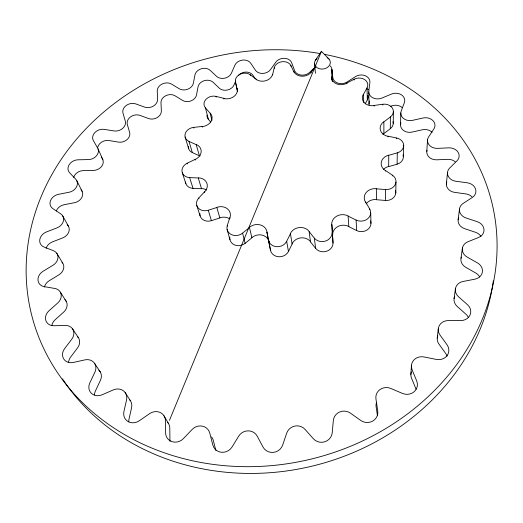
<?xml version="1.0" encoding="UTF-8"?>
<svg xmlns="http://www.w3.org/2000/svg" width="523" height="523" viewBox="0 0 523 523"><rect width="100%" height="100%" fill="white"/><g stroke="black" fill="none" stroke-linecap="round" stroke-linejoin="round"><path stroke-width="0.78" d="M385.405 171.139L385.405 170.433L392.466 175.218A9.577 8.061 -1.2 0 1 395.283 184.534A9.577 8.061 -1.2 0 1 385.471 189.542L376.338 188.829L376.501 199.734L385.471 200.453A9.407 7.969 -0.9 0 0 395.519 190.496M385.471 200.453L385.471 189.542M388.099 136.928L388.099 136.196L396.728 138.033A9.401 7.747 -1.3 0 1 403.697 145.217L403.377 156.639M390.387 116.962L383.869 121.885L383.895 133.555L390.302 128.691L390.387 116.962A9.198 7.433 -2.6 0 0 392.479 108.235A9.198 7.433 -2.6 0 0 382.797 104.24L374.154 105.443L374.167 106.195M392.459 175.924L392.466 175.218M393.237 123.395L393.374 111.608M395.787 193.085L395.976 182.076M396.715 138.765L396.728 138.033M397.303 152.853L388.746 155.292L388.687 166.602L397.094 164.202L397.303 152.853A9.401 7.747 -1.3 0 0 403.697 145.217M400.54 124.736L400.808 112.948M330.255 65.898A8.852 6.989 -6.8 0 1 331.896 70.03L332.013 80.575M410.882 374.501L411.398 365.976M426.801 151.337L427.546 139.791M446.361 184.096L447.472 172.904M437.241 338.08L438.274 328.96M369.349 100.946L369.081 103.057A8.924 7.178 -3.1 0 0 369.146 104.92M458.122 219.83L459.482 209.063M454.069 298.574L455.409 288.866M461.005 258.192L462.45 247.915M294.089 72.292L290.886 65.532A8.773 6.91 -9.2 0 0 282.06 61.714A8.773 6.91 -9.2 0 0 274.248 67.617L272.568 74.979M227.459 226.178L227.276 225.531L229.76 217.79L229.937 218.451M169.445 420.374L321.442 51.346L329.078 59.119M235.651 81.124L233.951 85.066A8.564 6.773 -12.6 0 1 227.302 90.041A8.564 6.773 -12.6 0 1 219.274 88.152L213.116 82.294A8.558 6.766 -13.8 0 0 204.303 80.66A8.558 6.766 -13.8 0 0 198.06 86.785L196.517 94.944A8.577 6.792 -15 0 1 191.052 100.874A8.577 6.792 -15 0 1 182.586 100.409L175.035 95.794A8.597 6.806 -16.2 0 0 165.811 95.702A8.597 6.806 -16.2 0 0 160.979 102.698L161.352 110.863A8.643 6.858 -17.4 0 1 157.246 117.544A8.643 6.858 -17.4 0 1 148.61 118.551L139.903 115.374A8.682 6.904 -18.6 0 0 130.554 116.877A8.682 6.904 -18.6 0 0 127.324 124.507L129.626 132.391A8.741 6.976 -19.8 0 1 127.043 139.615A8.741 6.976 -19.8 0 1 118.525 142.106L108.928 140.53A8.806 7.041 -21 0 0 97.618 147.63M268.364 240.018L270.483 250.157A9.499 8.322 -10.8 0 0 278.602 256.76A9.499 8.322 -10.8 0 0 288.461 251.458L292.141 244.012L290.415 233.768L286.663 241.312A9.669 8.427 -10.8 0 1 276.615 246.699A9.669 8.427 -10.8 0 1 268.364 240.018L266.913 232.14L267.456 234.735M365.165 103.861L367.336 99.913A8.852 7.1 -4.4 0 0 367.898 95.448M346.841 83.843L346.801 83.079L354.078 79.261A9.002 7.172 -4.5 0 1 364.74 79.646A9.002 7.172 -4.5 0 1 367.028 87.923L363.492 94.323L363.747 102.56M315.532 60.047L321.442 51.346M315.245 67.271L310.989 72.246L311.067 73.011M199.825 213.351A9.231 7.852 -16.5 0 0 211.41 220.68L219.837 217.96L216.855 207.494L208.272 210.259A9.394 7.943 -16.4 0 1 197.923 207.657A9.394 7.943 -16.4 0 1 198.733 198.034L204.493 191.804L204.696 192.477M314.722 67.565L309.531 72.455A8.806 6.943 -8 0 1 301.039 75.057A8.806 6.943 -8 0 1 294.56 70.533L291.69 62.806A8.76 6.884 -9.1 0 0 284.42 58.295A8.76 6.884 -9.1 0 0 275.811 62.152L270.561 69.526A8.734 6.858 -10.3 0 1 262.814 73.416A8.734 6.858 -10.3 0 1 255.368 70.16L250.726 63.224A8.708 6.832 -11.5 0 0 242.482 60.099A8.708 6.832 -11.5 0 0 234.886 65.218L231.421 73.161A8.708 6.832 -12.6 0 1 224.661 78.195A8.708 6.832 -12.6 0 1 216.509 76.299L210.253 70.402A8.701 6.825 -13.8 0 0 201.303 68.761A8.701 6.825 -13.8 0 0 194.948 74.959L193.366 83.196A8.721 6.851 -15 0 1 187.796 89.191A8.721 6.851 -15 0 1 179.193 88.733L171.531 84.092A8.741 6.871 -16.2 0 0 162.156 84.013A8.741 6.871 -16.2 0 0 157.233 91.08L157.593 99.324A8.786 6.917 -17.3 0 1 153.402 106.077A8.786 6.917 -17.3 0 1 144.629 107.11L135.784 103.914A8.832 6.962 -18.5 0 0 126.278 105.443A8.832 6.962 -18.5 0 0 122.977 113.158L125.298 121.114A8.891 7.041 -19.7 0 1 122.65 128.416A8.891 7.041 -19.7 0 1 113.988 130.94L104.234 129.371A8.956 7.106 -20.9 0 0 94.911 132.528A8.956 7.106 -20.9 0 0 93.375 140.628L97.638 147.989A9.035 7.204 -22 0 1 96.677 155.586A9.035 7.204 -22 0 1 88.426 159.593L78.071 159.79A9.126 7.302 -23.3 0 0 69.265 164.549A9.126 7.302 -23.3 0 0 69.618 172.767L75.75 179.206A9.218 7.42 -24.4 0 1 76.574 186.835A9.218 7.42 -24.4 0 1 69.062 192.255L58.458 194.334A9.322 7.544 -25.6 0 0 50.515 200.623A9.322 7.544 -25.6 0 0 52.849 208.631L60.707 213.835A9.434 7.682 -26.8 0 1 63.375 221.177A9.434 7.682 -26.8 0 1 56.935 227.904L46.482 231.924A9.551 7.825 -28 0 0 39.774 239.612A9.551 7.825 -28 0 0 44.102 247.065L53.47 250.713A9.669 7.982 -29.1 0 1 57.981 257.447A9.669 7.982 -29.1 0 1 52.941 265.292L43.095 271.254A9.793 8.146 -30.4 0 0 37.983 280.138A9.793 8.146 -30.4 0 0 44.259 286.663L54.83 288.454A9.911 8.316 -31.4 0 1 61.099 294.227A9.911 8.316 -31.4 0 1 57.778 302.948L49.018 310.754A10.035 8.499 -32.7 0 0 45.847 320.534A10.035 8.499 -32.7 0 0 53.915 325.751L65.277 325.443A10.146 8.675 -33.6 0 1 73.135 329.902A10.146 8.675 -33.6 0 1 71.795 339.166L64.623 348.625A10.27 8.865 -34.8 0 0 63.695 358.928A10.27 8.865 -34.8 0 0 73.285 362.465L84.929 359.876A10.368 9.048 -35.7 0 1 94.081 362.7A10.368 9.048 -35.7 0 1 94.931 372.115L89.812 382.901A10.48 9.244 -36.8 0 0 91.329 393.27A10.48 9.244 -36.8 0 0 102.05 394.806L113.38 389.883A10.558 9.421 -37.3 0 1 123.435 390.799A10.558 9.421 -37.3 0 1 126.559 399.899L123.912 411.575A10.643 9.61 -38.2 0 0 127.945 421.486A10.643 9.61 -38.2 0 0 139.275 420.786L149.656 413.615A10.689 9.767 -38.2 0 1 160.11 412.451A10.689 9.767 -38.2 0 1 165.464 420.747L165.569 432.769A10.748 9.944 -38.4 0 0 172.034 441.66A10.748 9.944 -38.4 0 0 183.364 438.627L192.15 429.448A10.767 10.074 -37.4 0 1 202.421 426.153A10.767 10.074 -37.4 0 1 209.808 433.175L212.783 444.916A10.793 10.225 -36 0 0 221.412 452.277A10.793 10.225 -36 0 0 232.075 446.956L238.691 436.175A10.774 10.316 -32 0 1 248.177 430.854A10.774 10.316 -32 0 1 257.238 436.182L263.004 447.008A10.78 10.414 -25.9 0 0 273.346 452.388A10.78 10.414 -25.9 0 0 282.688 445.008L286.689 433.175A10.754 10.427 -15.4 0 1 294.815 426.075A10.754 10.427 -15.4 0 1 305.046 429.39L313.316 438.699A10.774 10.434 -4 0 0 324.776 441.798A10.774 10.434 -4 0 0 332.223 432.75L333.341 420.499A10.774 10.349 3.8 0 1 339.63 412A10.774 10.349 3.8 0 1 350.443 413.144L360.733 420.453A10.793 10.277 9 0 0 372.644 421.126A10.793 10.277 9 0 0 377.75 410.921L375.939 398.918A10.774 10.133 10.9 0 1 380.038 389.511A10.774 10.133 10.9 0 1 390.812 388.458L402.501 393.433A10.767 10.009 12.4 0 0 414.164 391.727A10.767 10.009 12.4 0 0 416.694 380.953L412.111 369.82A10.715 9.839 12.4 0 1 413.843 360.033A10.715 9.839 12.4 0 1 423.97 356.941L436.372 359.425A10.676 9.689 12.5 0 0 447.152 355.548A10.676 9.689 12.5 0 0 447.034 344.794L440.026 335.073A10.591 9.499 11.8 0 1 439.379 325.424A10.591 9.499 11.8 0 1 448.342 320.56L460.77 320.573A10.519 9.322 11.3 0 0 470.118 314.866A10.519 9.322 11.3 0 0 467.484 304.687L458.534 296.77A10.414 9.133 10.3 0 1 455.657 287.742A10.414 9.133 10.3 0 1 463.051 281.466L474.864 279.19A10.323 8.95 9.5 0 0 482.396 272.078A10.323 8.95 9.5 0 0 477.512 262.925L467.163 257.068A10.199 8.76 8.3 0 1 462.312 249.053A10.199 8.76 8.3 0 1 467.869 241.776L478.538 237.501A10.087 8.577 7.4 0 0 483.997 229.434A10.087 8.577 7.4 0 0 477.238 221.674L466.058 217.986A9.963 8.394 6.1 0 1 459.573 211.266A9.963 8.394 6.1 0 1 463.149 203.414L472.262 197.504A9.845 8.218 5.1 0 0 475.544 188.947A9.845 8.218 5.1 0 0 467.333 182.802L455.873 181.265A9.721 8.054 3.8 0 1 448.139 176.055A9.721 8.054 3.8 0 1 449.702 168.02L456.971 160.868A9.604 7.891 2.7 0 0 458.089 152.239A9.604 7.891 2.7 0 0 448.858 147.852L437.601 148.362A9.479 7.747 1.5 0 1 429.01 144.753A9.479 7.747 1.5 0 1 428.625 136.895L433.881 128.919A9.368 7.597 0.4 0 0 432.926 120.591A9.368 7.597 0.4 0 0 423.107 117.995L412.47 120.362A9.264 7.472 -0.9 0 1 403.41 118.394A9.264 7.472 -0.9 0 1 401.2 111.033L404.371 102.613A9.166 7.348 -2 0 0 401.507 94.892A9.166 7.348 -2 0 0 391.498 94.068L381.836 98.076A9.074 7.25 -3.3 0 1 372.651 97.716A9.074 7.25 -3.3 0 1 368.8 91.1L369.885 82.595A8.989 7.145 -4.4 0 0 365.315 75.75A8.989 7.145 -4.4 0 0 355.47 76.613L347.069 82.006A8.917 7.074 -5.6 0 1 338.087 83.183A8.917 7.074 -5.6 0 1 332.805 77.528L331.857 69.265M229.826 237.03A9.388 8.139 -14.6 0 0 234.657 244.986A9.388 8.139 -14.6 0 0 245.143 243.332L251.903 237.788L249.458 227.518L242.574 233.14A9.564 8.237 -14.6 0 1 231.271 234.552A9.564 8.237 -14.6 0 1 227.276 225.531M189.64 177.598L198.263 177.97L201.518 188.751L193.033 188.372L189.64 177.598A9.205 7.616 -16.6 0 1 182.037 171.721A9.205 7.616 -16.6 0 1 187.214 163.189L195.046 159.417L195.256 160.11M390.204 106.522L391.387 106.032A9.009 7.276 -1.8 0 1 402.122 107.548M189.006 141.419L196.197 144.629L199.42 155.776L192.346 152.585L189.006 141.419A9.015 7.315 -15.5 0 1 185.273 133.509A9.015 7.315 -15.5 0 1 193.673 127.377L202.146 126.481L202.342 127.2M210.73 122.042L208.429 119.407L205.428 107.875A8.865 7.08 -13.7 0 1 205.944 99.337A8.865 7.08 -13.7 0 1 216.064 96.389L223.805 98.324L223.975 99.063M365.662 202.676L365.636 201.996L369.709 209.037A9.689 8.322 -2.7 0 1 367.617 218.843A9.689 8.322 -2.7 0 1 356.111 220.059L348.135 216.123L348.808 226.662L356.64 230.558A9.512 8.218 -2.5 0 0 367.388 229.787A9.512 8.218 -2.5 0 0 370.532 220.843M237.357 90.976L235.494 82.065A8.78 6.943 -11.5 0 1 240.024 74.253A8.78 6.943 -11.5 0 1 250.262 74.776L256.12 79.097L256.25 79.856M205.428 107.875L210.096 113.203L211.939 120.427M315.644 248.366L314.349 238.148L309.126 231.624L310.505 241.914L315.644 248.366A9.545 8.348 -6.1 0 0 326.417 251.334A9.545 8.348 -6.1 0 0 333.027 243.032L331.863 224.668L333.027 243.032M94.741 363.635L100.259 371.886M255.211 78.679L252.929 75.253A8.564 6.773 -11.4 0 0 238.475 75.404M72.573 328.915L78.385 337.642M125.141 392.531L130.175 400.383M60.341 292.167L66.258 301.379M56.844 253.354L62.695 263.062M101.429 157.122L102.488 158.946A8.884 7.139 -22.2 0 1 101.56 166.471A8.884 7.139 -22.2 0 1 93.46 170.42L83.275 170.603A8.969 7.23 -23.4 0 0 73.658 177.356M163.993 415.778L168.347 423.297M62.799 216.058L68.428 226.217M76.848 180.808L82.137 191.385M98.036 148.826L102.881 159.777M416.066 389.249L411.581 378.292A10.506 9.682 13.3 0 1 411.346 371.925M182.324 172.819L185.835 183.638M196.766 205.441L200.093 215.907M187.214 163.189L187.43 163.882M198.733 198.034L198.936 198.701M185.096 136.967L188.489 148.179M208.272 210.259L211.41 220.68M193.673 127.377L193.876 128.096M227.087 229.427L229.93 239.645M215.875 450.551L213.306 440.458A10.552 9.911 -38.5 0 0 211.586 436.953M242.574 233.14L245.143 243.332M216.064 96.389L216.241 97.134M235.494 82.065L237.638 91.532M267.586 235.376L267.992 237.305M268.122 237.945L268.521 239.848M268.659 240.482L269.051 242.371M250.262 74.776L250.399 75.534M269.142 242.855L269.587 245.28M269.678 245.771L270.483 250.157M286.663 241.312L288.461 251.458M274.248 67.617L274.359 68.382M377.456 415.739L376.129 406.894A10.558 9.97 12.1 0 1 376.357 402.985M290.886 65.532L290.984 66.297M314.519 63.636L315.454 73.331M331.896 70.03L331.948 70.795M332.007 71.566L332.726 81.385A8.708 6.93 -6.7 0 0 331.902 78.986M356.111 220.059L356.64 230.558M354.078 79.261L354.11 80.026M367.028 87.923L367.336 99.913M369.709 209.037L369.728 209.716M370.709 212.835L370.977 223.439M368.761 92.035L369.042 103.979M382.797 104.24L382.803 104.992M493.307 280.871A232.539 204.251 -12.9 0 1 309.008 466.862A232.539 204.251 -12.9 0 1 62.498 378.894M170.04 441.412A10.538 9.787 -39.4 0 1 169.923 440.013L169.798 428.193A10.486 9.617 -39 0 0 167.563 422.257M128.795 421.93A10.44 9.46 -38.9 0 1 129.018 419.126L131.587 407.633A10.355 9.277 -38 0 0 129.377 399.448M94.519 394.943A10.277 9.107 -37.3 0 1 95.48 390.864L100.468 380.241A10.172 8.924 -36.2 0 0 98.808 370.121M68.605 362.197A10.081 8.747 -35.3 0 1 70.644 357.065L77.659 347.749A9.957 8.564 -34.1 0 0 77.685 336.76M51.842 325.6A9.852 8.388 -33.1 0 1 55.19 319.703L63.773 312.009A9.728 8.218 -31.8 0 0 64.878 299.64M44.442 287.049A9.617 8.048 -30.7 0 1 49.24 280.72L58.896 274.843A9.492 7.891 -29.4 0 0 62.028 262.219M46.135 248.307A9.381 7.734 -28.3 0 1 52.437 241.881L62.701 237.919A9.27 7.597 -27 0 0 67.16 224.635M56.307 210.926A9.159 7.459 -25.9 0 1 64.094 204.735L74.514 202.695A9.061 7.348 -24.6 0 0 81.882 197.348A9.061 7.348 -24.6 0 0 81.052 189.803M367.63 89.002A8.839 7.08 -4.3 0 1 368.48 89.779M400.925 122.84A9.107 7.394 -0.7 0 0 403.096 130.129A9.107 7.394 -0.7 0 0 412 132.09L422.453 129.763A9.205 7.518 0.6 0 1 432.083 132.326M427.01 150.323A9.316 7.655 1.7 0 0 436.679 159.816L447.74 159.332A9.427 7.799 3 0 1 455.226 161.842M446.779 181.978A9.545 7.956 4.1 0 0 454.598 192.372L465.856 193.909A9.669 8.12 5.4 0 1 471.936 196.831M458.723 217.679A9.78 8.29 6.5 0 0 464.574 228.656L475.544 232.31A9.904 8.466 7.8 0 1 480.951 236.416M461.319 257.094A10.009 8.643 8.8 0 0 465.627 267.233L475.773 273.019A10.127 8.826 10 0 1 479.669 276.948M454.729 296.364A10.218 9.002 10.8 0 0 457.135 306.373L465.901 314.186A10.316 9.185 11.9 0 1 468.386 317.572M437.816 335.661A10.388 9.355 12.5 0 0 438.96 344.095L445.818 353.679A10.467 9.538 13.3 0 1 447.113 356.176M324.345 54.34A236.88 206.879 -12.9 0 1 427.781 396.977A236.88 206.879 -12.9 0 1 34.394 324.731A236.88 206.879 -12.9 0 1 320.331 53.608M327.143 57.582A7.95 6.25 -6.8 0 1 328.503 66.578A7.95 6.25 -6.8 0 1 316.977 67.63A7.95 6.25 -6.8 0 1 317.003 58.511M237.161 88.518A9.741 7.74 -12.6 0 1 233.846 96.565A9.741 7.74 -12.6 0 1 223.746 98.435M208.429 119.407A8.714 7.015 -13.7 0 1 206.99 115.237M210.213 113.118A9.872 7.95 -14.6 0 1 210.985 121.493A9.872 7.95 -14.6 0 1 202.146 126.599M192.346 152.585A8.865 7.244 -15.6 0 1 188.339 146.42M199.498 155.658A9.891 8.159 -16.1 0 1 200.061 155.906M196.275 144.511A10.068 8.244 -16.1 0 1 201.172 151.833A10.068 8.244 -16.1 0 1 195.105 159.522M193.033 188.372A9.048 7.531 -16.6 0 1 185.482 181.958M201.532 188.62A10.1 8.499 -16.7 0 1 206.637 189.993M198.282 177.84A10.277 8.59 -16.6 0 1 206.69 182.743A10.277 8.59 -16.6 0 1 204.604 191.882M219.791 217.836A10.29 8.839 -15.7 0 1 229.689 218.882M216.803 207.363A10.48 8.943 -15.7 0 1 227.387 208.788A10.48 8.943 -15.7 0 1 229.911 217.823M251.792 237.69A10.44 9.107 -12.8 0 1 262.441 235.193A10.44 9.107 -12.8 0 1 269.201 242.352M249.347 227.427A10.63 9.218 -12.8 0 1 260.186 224.883A10.63 9.218 -12.8 0 1 267.063 232.114M291.991 243.966A10.525 9.224 -8.4 0 1 300.79 237.873A10.525 9.224 -8.4 0 1 310.636 241.842M290.265 233.722A10.715 9.342 -8.5 0 1 299.234 227.538A10.715 9.342 -8.5 0 1 309.256 231.545M332.059 232.722A9.721 8.46 -6.2 0 1 325.319 241.142A9.721 8.46 -6.2 0 1 314.349 238.148M332.674 235.089A10.532 9.166 -4.1 0 1 337.871 226.524A10.532 9.166 -4.1 0 1 348.887 226.551M331.7 224.681A10.728 9.283 -4.3 0 1 336.995 216.006A10.728 9.283 -4.3 0 1 348.22 216.006M365.492 202.061A10.65 9.061 -1.8 0 1 366.133 192.575A10.65 9.061 -1.8 0 1 376.364 188.698M366.113 203.898A10.46 8.95 -1.5 0 1 376.521 199.603M385.307 170.544A10.493 8.734 -1.1 0 1 381.326 162.019A10.493 8.734 -1.1 0 1 388.707 155.174M383.372 169.524A10.31 8.636 -0.9 0 1 388.648 166.484M403.056 154.893A9.237 7.662 -1.1 0 1 397.094 164.202M388.066 136.326A10.277 8.381 -1.9 0 1 380.404 130.201A10.277 8.381 -1.9 0 1 383.771 121.794M382.803 134.261A10.1 8.296 -1.7 0 1 383.797 133.463M393.021 121.63A9.041 7.355 -2.4 0 1 390.302 128.691M374.187 105.568A10.055 8.061 -3.5 0 1 364.328 102.704A10.055 8.061 -3.5 0 1 363.354 94.271M346.886 83.177A9.859 7.819 -5.6 0 1 336.524 83.843A9.859 7.819 -5.6 0 1 331.589 76.763M311.113 72.305A9.734 7.675 -8 0 1 301.849 76.221A9.734 7.675 -8 0 1 293.861 71.573M272.601 74.233A9.695 7.649 -10.4 0 1 265.795 80.719A9.695 7.649 -10.4 0 1 256.015 79.182"/></g></svg>
